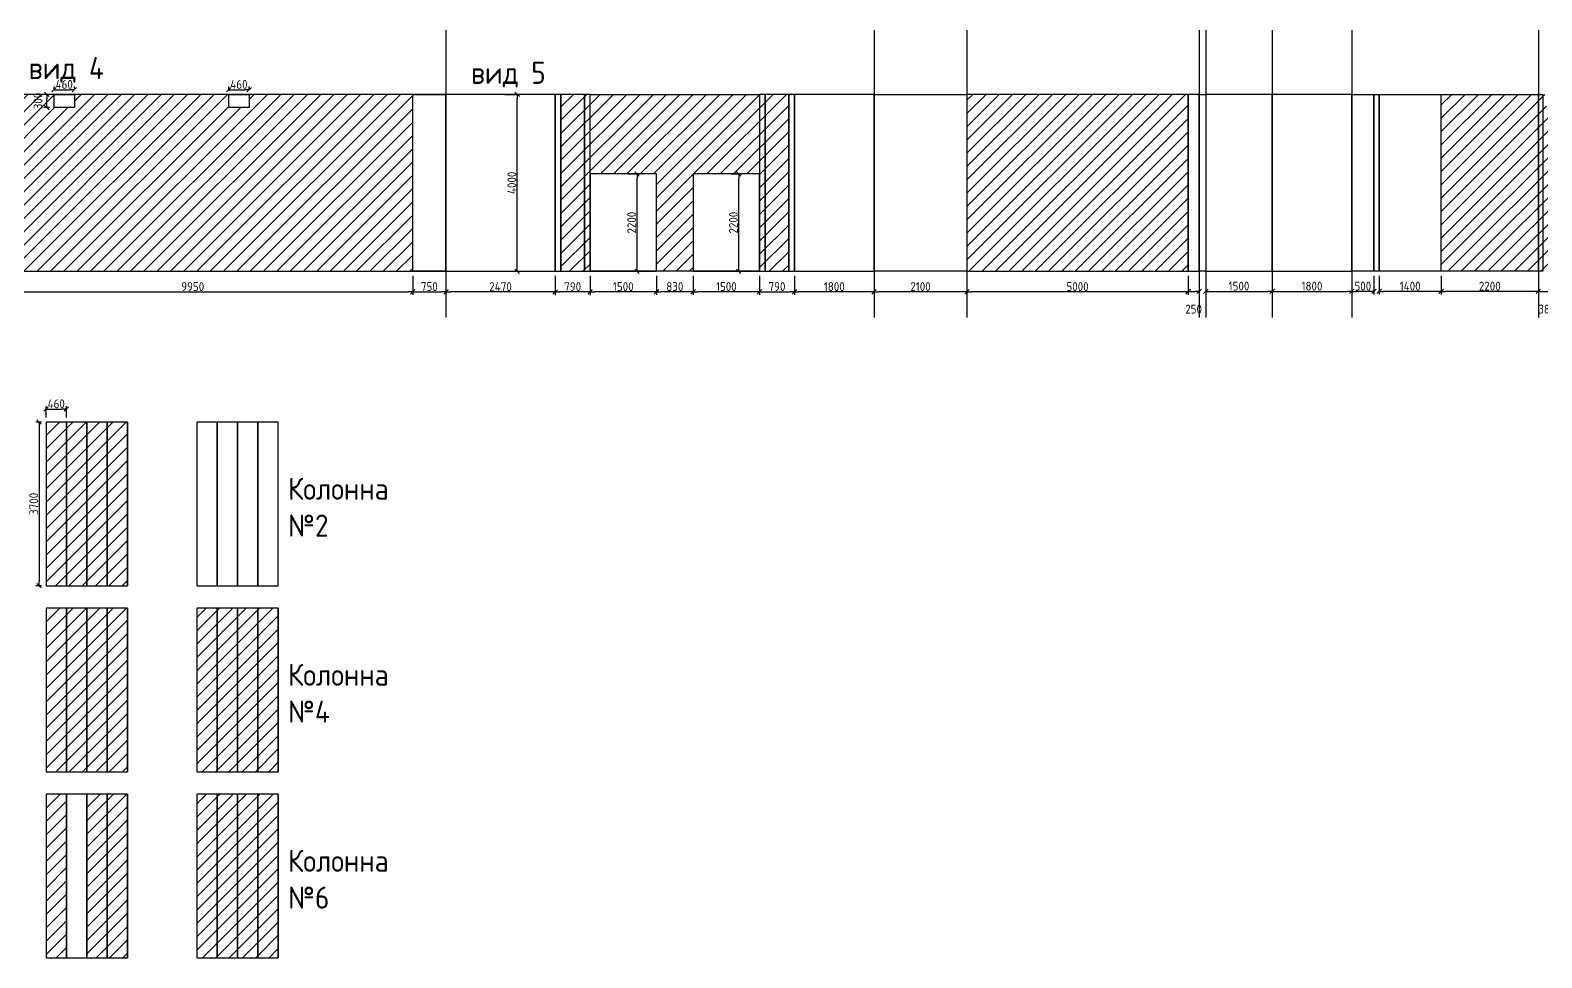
# Model space of a CAD drawing. Header units: millimetres. Extents: x -24360 to 609566, y -391049 to 148426.
# Drawn here: x 293641 to 327814, y -267373 to -246406 of the extents above; entities that cross this region are included whole.
import ezdxf

# ---------------------------------------------------------------- set-up
doc = ezdxf.new("R2010")
doc.units = ezdxf.units.MM
doc.layers.get('Defpoints').update_dxf_attribs({"color": 140})
for name, color, linetype, lineweight in [('осново', 7, 'Continuous', 30), ('Уголки', 1, 'Continuous', 30), ('Штриховка', 7, 'Continuous', 30)]:
    doc.layers.add(name, color=color, linetype=linetype, lineweight=lineweight)
doc.styles.add('СПДС', font='isocpeur.ttf', dxfattribs={"width": 0.9})
doc.dimstyles.new('Размера А3', dxfattribs={"dimtxt": 200, "dimasz": 100, "dimexe": 70, "dimexo": 100, "dimgap": 20, "dimtad": 1, "dimdec": 0, "dimrnd": 10, "dimzin": 0, "dimdsep": 46, "dimtxsty": 'СПДС', "dimblk": 'ARROWHEAD_6', "dimcen": 1, "dimclrd": 256, "dimclre": 256, "dimclrt": 256, "dimazin": 0, "dimtfac": 1, "dimtdec": 0, "dimtmove": 2, "dimatfit": 3, "dimfxl": 1, "dimtolj": 1, "dimtzin": 0, "dimarcsym": 0})

# ---------------------------------------------------------------- blocks, each defined once
blk = doc.blocks.new('ARROWHEAD_6')
at = {"color": 0, "linetype": 'Continuous'}
for p, q in [((0, 0), (-1, 0)), ((-0.5, -0.5), (0.5, 0.5))]:
    blk.add_line(p, q, dxfattribs=at)
blk = doc.blocks.new('*D614')
at = {"lineweight": -2, "transparency": 16777216}
for p, q in [((294180, -247755), (294180, -247680)), ((294280, -247750), (294540, -247750)), ((294640, -247755), (294640, -247680))]:
    blk.add_line(p, q, dxfattribs=at)
at = {"layer": 'Defpoints', "color": 0, "lineweight": 15, "transparency": 16777216}
for p in [(294640, -247750), (294180, -247855), (294640, -247855)]:
    blk.add_point(p, dxfattribs=at)
at = {"lineweight": -2, "transparency": 16777216, "xscale": 100, "yscale": 100, "zscale": 100, "rotation": 180}
blk.add_blockref('ARROWHEAD_6', (294180, -247750), dxfattribs=at)
at = {"lineweight": -2, "transparency": 16777216, "xscale": 100, "yscale": 100, "zscale": 100}
blk.add_blockref('ARROWHEAD_6', (294640, -247750), dxfattribs=at)
at = {"transparency": 16777216, "insert": (294410, -247630), "char_height": 200, "attachment_point": 5, "style": 'СПДС'}
blk.add_mtext('\\A1;460', dxfattribs=at)
blk = doc.blocks.new('*D615')
at = {"lineweight": -2, "transparency": 16777216}
for p, q in [((294080, -247855), (293946, -247855)), ((294016, -248055), (294016, -247955)), ((294080, -248155), (293946, -248155))]:
    blk.add_line(p, q, dxfattribs=at)
at = {"layer": 'Defpoints', "color": 0, "lineweight": 15, "transparency": 16777216}
for p in [(294016, -247855), (294180, -247855), (294180, -248155)]:
    blk.add_point(p, dxfattribs=at)
at = {"lineweight": -2, "transparency": 16777216, "xscale": 100, "yscale": 100, "zscale": 100}
for p, rotation in [((294016, -247855), 90), ((294016, -248155), 270)]:
    blk.add_blockref('ARROWHEAD_6', p, dxfattribs=dict(at, rotation=rotation))
at = {"transparency": 16777216, "insert": (293816, -248005), "char_height": 200, "attachment_point": 5, "rotation": 90, "style": 'СПДС'}
blk.add_mtext('\\A1;300', dxfattribs=at)
blk = doc.blocks.new('*D616')
at = {"lineweight": -2, "transparency": 16777216}
for p, q in [((298130, -247755), (298130, -247680)), ((298230, -247750), (298490, -247750)), ((298590, -247755), (298590, -247680))]:
    blk.add_line(p, q, dxfattribs=at)
at = {"layer": 'Defpoints', "color": 0, "lineweight": 15, "transparency": 16777216}
for p in [(298590, -247750), (298130, -247855), (298590, -247855)]:
    blk.add_point(p, dxfattribs=at)
at = {"lineweight": -2, "transparency": 16777216, "xscale": 100, "yscale": 100, "zscale": 100, "rotation": 180}
blk.add_blockref('ARROWHEAD_6', (298130, -247750), dxfattribs=at)
at = {"lineweight": -2, "transparency": 16777216, "xscale": 100, "yscale": 100, "zscale": 100}
blk.add_blockref('ARROWHEAD_6', (298590, -247750), dxfattribs=at)
at = {"transparency": 16777216, "insert": (298360, -247630), "char_height": 200, "attachment_point": 5, "style": 'СПДС'}
blk.add_mtext('\\A1;460', dxfattribs=at)
blk = doc.blocks.new('*D831')
at = {"lineweight": -2, "transparency": 16777216}
for p, q in [((292339, -251955), (292339, -252390)), ((302289, -251955), (302289, -252390)), ((292439, -252320), (302189, -252320))]:
    blk.add_line(p, q, dxfattribs=at)
at = {"layer": 'Defpoints', "color": 0, "lineweight": 15, "transparency": 16777216}
for p in [(292339, -251855), (302289, -251855), (302289, -252320)]:
    blk.add_point(p, dxfattribs=at)
at = {"lineweight": -2, "transparency": 16777216, "xscale": 100, "yscale": 100, "zscale": 100, "rotation": 180}
blk.add_blockref('ARROWHEAD_6', (292339, -252320), dxfattribs=at)
at = {"lineweight": -2, "transparency": 16777216, "xscale": 100, "yscale": 100, "zscale": 100}
blk.add_blockref('ARROWHEAD_6', (302289, -252320), dxfattribs=at)
at = {"transparency": 16777216, "insert": (297314, -252200), "char_height": 200, "attachment_point": 5, "style": 'СПДС'}
blk.add_mtext('\\A1;9950', dxfattribs=at)
blk = doc.blocks.new('*D832')
at = {"lineweight": -2, "transparency": 16777216}
for p, q in [((302289, -252070), (302289, -252390)), ((303039, -251955), (303039, -252390)), ((302389, -252320), (302939, -252320))]:
    blk.add_line(p, q, dxfattribs=at)
at = {"layer": 'Defpoints', "color": 0, "lineweight": 15, "transparency": 16777216}
for p in [(302289, -251970), (303039, -251855), (303039, -252320)]:
    blk.add_point(p, dxfattribs=at)
at = {"lineweight": -2, "transparency": 16777216, "xscale": 100, "yscale": 100, "zscale": 100, "rotation": 180}
blk.add_blockref('ARROWHEAD_6', (302289, -252320), dxfattribs=at)
at = {"lineweight": -2, "transparency": 16777216, "xscale": 100, "yscale": 100, "zscale": 100}
blk.add_blockref('ARROWHEAD_6', (303039, -252320), dxfattribs=at)
at = {"transparency": 16777216, "insert": (302664, -252200), "char_height": 200, "attachment_point": 5, "style": 'СПДС'}
blk.add_mtext('\\A1;750', dxfattribs=at)
blk = doc.blocks.new('*D833')
at = {"lineweight": -2, "transparency": 16777216}
for p, q in [((303039, -251955), (303039, -252391)), ((305509, -251955), (305509, -252391)), ((305409, -252321), (303139, -252321))]:
    blk.add_line(p, q, dxfattribs=at)
at = {"layer": 'Defpoints', "color": 0, "lineweight": 15, "transparency": 16777216}
for p in [(303039, -251855), (305509, -251855), (303039, -252321)]:
    blk.add_point(p, dxfattribs=at)
at = {"lineweight": -2, "transparency": 16777216, "xscale": 100, "yscale": 100, "zscale": 100, "rotation": 180}
blk.add_blockref('ARROWHEAD_6', (303039, -252321), dxfattribs=at)
at = {"lineweight": -2, "transparency": 16777216, "xscale": 100, "yscale": 100, "zscale": 100}
blk.add_blockref('ARROWHEAD_6', (305509, -252321), dxfattribs=at)
at = {"transparency": 16777216, "insert": (304274, -252201), "char_height": 200, "attachment_point": 5, "style": 'СПДС'}
blk.add_mtext('\\A1;2470', dxfattribs=at)
blk = doc.blocks.new('*D834')
at = {"lineweight": -2, "transparency": 16777216}
for p, q in [((305509, -251955), (305509, -252391)), ((306299, -251955), (306299, -252391)), ((306199, -252321), (305609, -252321))]:
    blk.add_line(p, q, dxfattribs=at)
at = {"layer": 'Defpoints', "color": 0, "lineweight": 15, "transparency": 16777216}
for p in [(305509, -251855), (306299, -251855), (305509, -252321)]:
    blk.add_point(p, dxfattribs=at)
at = {"lineweight": -2, "transparency": 16777216, "xscale": 100, "yscale": 100, "zscale": 100, "rotation": 180}
blk.add_blockref('ARROWHEAD_6', (305509, -252321), dxfattribs=at)
at = {"lineweight": -2, "transparency": 16777216, "xscale": 100, "yscale": 100, "zscale": 100}
blk.add_blockref('ARROWHEAD_6', (306299, -252321), dxfattribs=at)
at = {"transparency": 16777216, "insert": (305904, -252201), "char_height": 200, "attachment_point": 5, "style": 'СПДС'}
blk.add_mtext('\\A1;790', dxfattribs=at)
blk = doc.blocks.new('*D835')
at = {"lineweight": -2, "transparency": 16777216}
for p, q in [((306299, -251955), (306299, -252390)), ((307799, -251955), (307799, -252390)), ((307699, -252320), (306399, -252320))]:
    blk.add_line(p, q, dxfattribs=at)
at = {"layer": 'Defpoints', "color": 0, "lineweight": 15, "transparency": 16777216}
for p in [(306299, -251855), (307799, -251855), (306299, -252320)]:
    blk.add_point(p, dxfattribs=at)
at = {"lineweight": -2, "transparency": 16777216, "xscale": 100, "yscale": 100, "zscale": 100, "rotation": 180}
blk.add_blockref('ARROWHEAD_6', (306299, -252320), dxfattribs=at)
at = {"lineweight": -2, "transparency": 16777216, "xscale": 100, "yscale": 100, "zscale": 100}
blk.add_blockref('ARROWHEAD_6', (307799, -252320), dxfattribs=at)
at = {"transparency": 16777216, "insert": (307049, -252200), "char_height": 200, "attachment_point": 5, "style": 'СПДС'}
blk.add_mtext('\\A1;1500', dxfattribs=at)
blk = doc.blocks.new('*D836')
at = {"lineweight": -2, "transparency": 16777216}
for p, q in [((307799, -251955), (307799, -252390)), ((308629, -251955), (308629, -252390)), ((308529, -252320), (307899, -252320))]:
    blk.add_line(p, q, dxfattribs=at)
at = {"layer": 'Defpoints', "color": 0, "lineweight": 15, "transparency": 16777216}
for p in [(307799, -251855), (308629, -251855), (307799, -252320)]:
    blk.add_point(p, dxfattribs=at)
at = {"lineweight": -2, "transparency": 16777216, "xscale": 100, "yscale": 100, "zscale": 100, "rotation": 180}
blk.add_blockref('ARROWHEAD_6', (307799, -252320), dxfattribs=at)
at = {"lineweight": -2, "transparency": 16777216, "xscale": 100, "yscale": 100, "zscale": 100}
blk.add_blockref('ARROWHEAD_6', (308629, -252320), dxfattribs=at)
at = {"transparency": 16777216, "insert": (308214, -252200), "char_height": 200, "attachment_point": 5, "style": 'СПДС'}
blk.add_mtext('\\A1;830', dxfattribs=at)
blk = doc.blocks.new('*D837')
at = {"lineweight": -2, "transparency": 16777216}
for p, q in [((308629, -251955), (308629, -252390)), ((310129, -251955), (310129, -252390)), ((310029, -252320), (308729, -252320))]:
    blk.add_line(p, q, dxfattribs=at)
at = {"layer": 'Defpoints', "color": 0, "lineweight": 15, "transparency": 16777216}
for p in [(308629, -251855), (310129, -251855), (308629, -252320)]:
    blk.add_point(p, dxfattribs=at)
at = {"lineweight": -2, "transparency": 16777216, "xscale": 100, "yscale": 100, "zscale": 100, "rotation": 180}
blk.add_blockref('ARROWHEAD_6', (308629, -252320), dxfattribs=at)
at = {"lineweight": -2, "transparency": 16777216, "xscale": 100, "yscale": 100, "zscale": 100}
blk.add_blockref('ARROWHEAD_6', (310129, -252320), dxfattribs=at)
at = {"transparency": 16777216, "insert": (309379, -252200), "char_height": 200, "attachment_point": 5, "style": 'СПДС'}
blk.add_mtext('\\A1;1500', dxfattribs=at)
blk = doc.blocks.new('*D838')
at = {"lineweight": -2, "transparency": 16777216}
for p, q in [((307149, -249655), (307430, -249655)), ((307360, -251755), (307360, -249755)), ((307149, -251855), (307430, -251855))]:
    blk.add_line(p, q, dxfattribs=at)
at = {"layer": 'Defpoints', "color": 0, "lineweight": 15, "transparency": 16777216}
for p in [(307049, -249655), (307360, -249655), (307049, -251855)]:
    blk.add_point(p, dxfattribs=at)
at = {"lineweight": -2, "transparency": 16777216, "xscale": 100, "yscale": 100, "zscale": 100}
for p, rotation in [((307360, -249655), 90), ((307360, -251855), 270)]:
    blk.add_blockref('ARROWHEAD_6', p, dxfattribs=dict(at, rotation=rotation))
at = {"transparency": 16777216, "insert": (307240, -250755), "char_height": 200, "attachment_point": 5, "rotation": 90, "style": 'СПДС'}
blk.add_mtext('\\A1;2200', dxfattribs=at)
blk = doc.blocks.new('*D839')
at = {"lineweight": -2, "transparency": 16777216}
for p, q in [((309479, -249655), (309730, -249655)), ((309660, -251755), (309660, -249755)), ((309479, -251855), (309730, -251855))]:
    blk.add_line(p, q, dxfattribs=at)
at = {"layer": 'Defpoints', "color": 0, "lineweight": 15, "transparency": 16777216}
for p in [(309379, -249655), (309660, -249655), (309379, -251855)]:
    blk.add_point(p, dxfattribs=at)
at = {"lineweight": -2, "transparency": 16777216, "xscale": 100, "yscale": 100, "zscale": 100}
for p, rotation in [((309660, -249655), 90), ((309660, -251855), 270)]:
    blk.add_blockref('ARROWHEAD_6', p, dxfattribs=dict(at, rotation=rotation))
at = {"transparency": 16777216, "insert": (309540, -250755), "char_height": 200, "attachment_point": 5, "rotation": 90, "style": 'СПДС'}
blk.add_mtext('\\A1;2200', dxfattribs=at)
blk = doc.blocks.new('*D840')
at = {"lineweight": -2, "transparency": 16777216}
for p, q in [((304374, -247855), (304720, -247855)), ((304650, -251755), (304650, -247955)), ((304374, -251855), (304720, -251855))]:
    blk.add_line(p, q, dxfattribs=at)
at = {"layer": 'Defpoints', "color": 0, "lineweight": 15, "transparency": 16777216}
for p in [(304274, -247855), (304650, -247855), (304274, -251855)]:
    blk.add_point(p, dxfattribs=at)
at = {"lineweight": -2, "transparency": 16777216, "xscale": 100, "yscale": 100, "zscale": 100}
for p, rotation in [((304650, -247855), 90), ((304650, -251855), 270)]:
    blk.add_blockref('ARROWHEAD_6', p, dxfattribs=dict(at, rotation=rotation))
at = {"transparency": 16777216, "insert": (304530, -249855), "char_height": 200, "attachment_point": 5, "rotation": 90, "style": 'СПДС'}
blk.add_mtext('\\A1;4000', dxfattribs=at)
blk = doc.blocks.new('*D841')
at = {"lineweight": -2, "transparency": 16777216}
for p, q in [((310129, -251955), (310129, -252390)), ((310919, -251955), (310919, -252390)), ((310229, -252320), (310819, -252320))]:
    blk.add_line(p, q, dxfattribs=at)
at = {"layer": 'Defpoints', "color": 0, "lineweight": 15, "transparency": 16777216}
for p in [(310129, -251855), (310919, -251855), (310919, -252320)]:
    blk.add_point(p, dxfattribs=at)
at = {"lineweight": -2, "transparency": 16777216, "xscale": 100, "yscale": 100, "zscale": 100, "rotation": 180}
blk.add_blockref('ARROWHEAD_6', (310129, -252320), dxfattribs=at)
at = {"lineweight": -2, "transparency": 16777216, "xscale": 100, "yscale": 100, "zscale": 100}
blk.add_blockref('ARROWHEAD_6', (310919, -252320), dxfattribs=at)
at = {"transparency": 16777216, "insert": (310524, -252200), "char_height": 200, "attachment_point": 5, "style": 'СПДС'}
blk.add_mtext('\\A1;790', dxfattribs=at)
blk = doc.blocks.new('*D842')
at = {"lineweight": -2, "transparency": 16777216}
for p, q in [((310919, -251955), (310919, -252390)), ((312719, -251955), (312719, -252390)), ((312619, -252320), (311019, -252320))]:
    blk.add_line(p, q, dxfattribs=at)
at = {"layer": 'Defpoints', "color": 0, "lineweight": 15, "transparency": 16777216}
for p in [(310919, -251855), (312719, -251855), (310919, -252320)]:
    blk.add_point(p, dxfattribs=at)
at = {"lineweight": -2, "transparency": 16777216, "xscale": 100, "yscale": 100, "zscale": 100, "rotation": 180}
blk.add_blockref('ARROWHEAD_6', (310919, -252320), dxfattribs=at)
at = {"lineweight": -2, "transparency": 16777216, "xscale": 100, "yscale": 100, "zscale": 100}
blk.add_blockref('ARROWHEAD_6', (312719, -252320), dxfattribs=at)
at = {"transparency": 16777216, "insert": (311819, -252200), "char_height": 200, "attachment_point": 5, "style": 'СПДС'}
blk.add_mtext('\\A1;1800', dxfattribs=at)
blk = doc.blocks.new('*D843')
at = {"lineweight": -2, "transparency": 16777216}
for p, q in [((312719, -251955), (312719, -252390)), ((314819, -251955), (314819, -252390)), ((314719, -252320), (312819, -252320))]:
    blk.add_line(p, q, dxfattribs=at)
at = {"layer": 'Defpoints', "color": 0, "lineweight": 15, "transparency": 16777216}
for p in [(312719, -251855), (314819, -251855), (312719, -252320)]:
    blk.add_point(p, dxfattribs=at)
at = {"lineweight": -2, "transparency": 16777216, "xscale": 100, "yscale": 100, "zscale": 100, "rotation": 180}
blk.add_blockref('ARROWHEAD_6', (312719, -252320), dxfattribs=at)
at = {"lineweight": -2, "transparency": 16777216, "xscale": 100, "yscale": 100, "zscale": 100}
blk.add_blockref('ARROWHEAD_6', (314819, -252320), dxfattribs=at)
at = {"transparency": 16777216, "insert": (313769, -252200), "char_height": 200, "attachment_point": 5, "style": 'СПДС'}
blk.add_mtext('\\A1;2100', dxfattribs=at)
blk = doc.blocks.new('*D844')
at = {"lineweight": -2, "transparency": 16777216}
for p, q in [((314819, -251955), (314819, -252390)), ((319819, -251955), (319819, -252390)), ((319719, -252320), (314919, -252320))]:
    blk.add_line(p, q, dxfattribs=at)
at = {"layer": 'Defpoints', "color": 0, "lineweight": 15, "transparency": 16777216}
for p in [(314819, -251855), (319819, -251855), (314819, -252320)]:
    blk.add_point(p, dxfattribs=at)
at = {"lineweight": -2, "transparency": 16777216, "xscale": 100, "yscale": 100, "zscale": 100, "rotation": 180}
blk.add_blockref('ARROWHEAD_6', (314819, -252320), dxfattribs=at)
at = {"lineweight": -2, "transparency": 16777216, "xscale": 100, "yscale": 100, "zscale": 100}
blk.add_blockref('ARROWHEAD_6', (319819, -252320), dxfattribs=at)
at = {"transparency": 16777216, "insert": (317319, -252200), "char_height": 200, "attachment_point": 5, "style": 'СПДС'}
blk.add_mtext('\\A1;5000', dxfattribs=at)
blk = doc.blocks.new('*D845')
at = {"lineweight": -2, "transparency": 16777216}
for p, q in [((319819, -251955), (319819, -252380)), ((320069, -251955), (320069, -252380)), ((319919, -252310), (319969, -252310))]:
    blk.add_line(p, q, dxfattribs=at)
at = {"layer": 'Defpoints', "color": 0, "lineweight": 15, "transparency": 16777216}
for p in [(319819, -251855), (320069, -251855), (320069, -252310)]:
    blk.add_point(p, dxfattribs=at)
at = {"lineweight": -2, "transparency": 16777216, "xscale": 100, "yscale": 100, "zscale": 100, "rotation": 180}
blk.add_blockref('ARROWHEAD_6', (319819, -252310), dxfattribs=at)
at = {"lineweight": -2, "transparency": 16777216, "xscale": 100, "yscale": 100, "zscale": 100}
blk.add_blockref('ARROWHEAD_6', (320069, -252310), dxfattribs=at)
at = {"transparency": 16777216, "insert": (319944, -252710), "char_height": 200, "attachment_point": 5, "style": 'СПДС'}
blk.add_mtext('\\A1;250', dxfattribs=at)
blk = doc.blocks.new('*D846')
at = {"lineweight": -2, "transparency": 16777216}
for p, q in [((320219, -251955), (320219, -252380)), ((321719, -251955), (321719, -252380)), ((320319, -252310), (321619, -252310))]:
    blk.add_line(p, q, dxfattribs=at)
at = {"layer": 'Defpoints', "color": 0, "lineweight": 15, "transparency": 16777216}
for p in [(320219, -251855), (321719, -251855), (321719, -252310)]:
    blk.add_point(p, dxfattribs=at)
at = {"lineweight": -2, "transparency": 16777216, "xscale": 100, "yscale": 100, "zscale": 100, "rotation": 180}
blk.add_blockref('ARROWHEAD_6', (320219, -252310), dxfattribs=at)
at = {"lineweight": -2, "transparency": 16777216, "xscale": 100, "yscale": 100, "zscale": 100}
blk.add_blockref('ARROWHEAD_6', (321719, -252310), dxfattribs=at)
at = {"transparency": 16777216, "insert": (320969, -252190), "char_height": 200, "attachment_point": 5, "style": 'СПДС'}
blk.add_mtext('\\A1;1500', dxfattribs=at)
blk = doc.blocks.new('*D847')
at = {"lineweight": -2, "transparency": 16777216}
for p, q in [((321719, -251955), (321719, -252380)), ((323519, -251955), (323519, -252380)), ((321819, -252310), (323419, -252310))]:
    blk.add_line(p, q, dxfattribs=at)
at = {"layer": 'Defpoints', "color": 0, "lineweight": 15, "transparency": 16777216}
for p in [(321719, -251855), (323519, -251855), (323519, -252310)]:
    blk.add_point(p, dxfattribs=at)
at = {"lineweight": -2, "transparency": 16777216, "xscale": 100, "yscale": 100, "zscale": 100, "rotation": 180}
blk.add_blockref('ARROWHEAD_6', (321719, -252310), dxfattribs=at)
at = {"lineweight": -2, "transparency": 16777216, "xscale": 100, "yscale": 100, "zscale": 100}
blk.add_blockref('ARROWHEAD_6', (323519, -252310), dxfattribs=at)
at = {"transparency": 16777216, "insert": (322619, -252190), "char_height": 200, "attachment_point": 5, "style": 'СПДС'}
blk.add_mtext('\\A1;1800', dxfattribs=at)
blk = doc.blocks.new('*D848')
at = {"lineweight": -2, "transparency": 16777216}
for p, q in [((323519, -251955), (323519, -252380)), ((324019, -251955), (324019, -252380)), ((323919, -252310), (323619, -252310))]:
    blk.add_line(p, q, dxfattribs=at)
at = {"layer": 'Defpoints', "color": 0, "lineweight": 15, "transparency": 16777216}
for p in [(323519, -251855), (324019, -251855), (323519, -252310)]:
    blk.add_point(p, dxfattribs=at)
at = {"lineweight": -2, "transparency": 16777216, "xscale": 100, "yscale": 100, "zscale": 100, "rotation": 180}
blk.add_blockref('ARROWHEAD_6', (323519, -252310), dxfattribs=at)
at = {"lineweight": -2, "transparency": 16777216, "xscale": 100, "yscale": 100, "zscale": 100}
blk.add_blockref('ARROWHEAD_6', (324019, -252310), dxfattribs=at)
at = {"transparency": 16777216, "insert": (323769, -252190), "char_height": 200, "attachment_point": 5, "style": 'СПДС'}
blk.add_mtext('\\A1;500', dxfattribs=at)
blk = doc.blocks.new('*D849')
at = {"lineweight": -2, "transparency": 16777216}
for p, q in [((324139, -251955), (324139, -252380)), ((325539, -251955), (325539, -252380)), ((325439, -252310), (324239, -252310))]:
    blk.add_line(p, q, dxfattribs=at)
at = {"layer": 'Defpoints', "color": 0, "lineweight": 15, "transparency": 16777216}
for p in [(324139, -251855), (325539, -251855), (324139, -252310)]:
    blk.add_point(p, dxfattribs=at)
at = {"lineweight": -2, "transparency": 16777216, "xscale": 100, "yscale": 100, "zscale": 100, "rotation": 180}
blk.add_blockref('ARROWHEAD_6', (324139, -252310), dxfattribs=at)
at = {"lineweight": -2, "transparency": 16777216, "xscale": 100, "yscale": 100, "zscale": 100}
blk.add_blockref('ARROWHEAD_6', (325539, -252310), dxfattribs=at)
at = {"transparency": 16777216, "insert": (324839, -252190), "char_height": 200, "attachment_point": 5, "style": 'СПДС'}
blk.add_mtext('\\A1;1400', dxfattribs=at)
blk = doc.blocks.new('*D850')
at = {"lineweight": -2, "transparency": 16777216}
for p, q in [((325539, -251955), (325539, -252380)), ((327739, -251955), (327739, -252380)), ((327639, -252310), (325639, -252310))]:
    blk.add_line(p, q, dxfattribs=at)
at = {"layer": 'Defpoints', "color": 0, "lineweight": 15, "transparency": 16777216}
for p in [(325539, -251855), (327739, -251855), (325539, -252310)]:
    blk.add_point(p, dxfattribs=at)
at = {"lineweight": -2, "transparency": 16777216, "xscale": 100, "yscale": 100, "zscale": 100, "rotation": 180}
blk.add_blockref('ARROWHEAD_6', (325539, -252310), dxfattribs=at)
at = {"lineweight": -2, "transparency": 16777216, "xscale": 100, "yscale": 100, "zscale": 100}
blk.add_blockref('ARROWHEAD_6', (327739, -252310), dxfattribs=at)
at = {"transparency": 16777216, "insert": (326639, -252190), "char_height": 200, "attachment_point": 5, "style": 'СПДС'}
blk.add_mtext('\\A1;2200', dxfattribs=at)
blk = doc.blocks.new('*D851')
at = {"lineweight": -2, "transparency": 16777216}
for p, q in [((327739, -251955), (327739, -252380)), ((328119, -251955), (328119, -252380)), ((327839, -252310), (328019, -252310))]:
    blk.add_line(p, q, dxfattribs=at)
at = {"layer": 'Defpoints', "color": 0, "lineweight": 15, "transparency": 16777216}
for p in [(327739, -251855), (328119, -251855), (328119, -252310)]:
    blk.add_point(p, dxfattribs=at)
at = {"lineweight": -2, "transparency": 16777216, "xscale": 100, "yscale": 100, "zscale": 100, "rotation": 180}
blk.add_blockref('ARROWHEAD_6', (327739, -252310), dxfattribs=at)
at = {"lineweight": -2, "transparency": 16777216, "xscale": 100, "yscale": 100, "zscale": 100}
blk.add_blockref('ARROWHEAD_6', (328119, -252310), dxfattribs=at)
at = {"transparency": 16777216, "insert": (327929, -252710), "char_height": 200, "attachment_point": 5, "style": 'СПДС'}
blk.add_mtext('\\A1;380', dxfattribs=at)
blk = doc.blocks.new('*D889')
at = {"lineweight": -2, "transparency": 16777216}
for p, q in [((293999, -255163), (293999, -254900)), ((294459, -255163), (294459, -254900)), ((294099, -254970), (294359, -254970))]:
    blk.add_line(p, q, dxfattribs=at)
at = {"layer": 'Defpoints', "color": 0, "lineweight": 15, "transparency": 16777216}
for p in [(293999, -255263), (294459, -254970), (294459, -255263)]:
    blk.add_point(p, dxfattribs=at)
at = {"lineweight": -2, "transparency": 16777216, "xscale": 100, "yscale": 100, "zscale": 100, "rotation": 180}
blk.add_blockref('ARROWHEAD_6', (293999, -254970), dxfattribs=at)
at = {"lineweight": -2, "transparency": 16777216, "xscale": 100, "yscale": 100, "zscale": 100}
blk.add_blockref('ARROWHEAD_6', (294459, -254970), dxfattribs=at)
at = {"transparency": 16777216, "insert": (294229, -254850), "char_height": 200, "attachment_point": 5, "style": 'СПДС'}
blk.add_mtext('\\A1;460', dxfattribs=at)
blk = doc.blocks.new('*D890')
at = {"lineweight": -2, "transparency": 16777216}
for p, q in [((293899, -255263), (293770, -255263)), ((293840, -255363), (293840, -258863)), ((293899, -258963), (293770, -258963))]:
    blk.add_line(p, q, dxfattribs=at)
at = {"layer": 'Defpoints', "color": 0, "lineweight": 15, "transparency": 16777216}
for p in [(293999, -255263), (293840, -258963), (293999, -258963)]:
    blk.add_point(p, dxfattribs=at)
at = {"lineweight": -2, "transparency": 16777216, "xscale": 100, "yscale": 100, "zscale": 100}
for p, rotation in [((293840, -255263), 90), ((293840, -258963), 270)]:
    blk.add_blockref('ARROWHEAD_6', p, dxfattribs=dict(at, rotation=rotation))
at = {"transparency": 16777216, "insert": (293720, -257113), "char_height": 200, "attachment_point": 5, "rotation": 90, "style": 'СПДС'}
blk.add_mtext('\\A1;3700', dxfattribs=at)

msp = doc.modelspace()

# ---------------------------------------------------------------- hatches: boundary and pattern name
at = {"layer": 'Штриховка'}
h = msp.add_hatch(dxfattribs=at)
h.set_pattern_fill('ANSI31', color=3, scale=67)
h.set_pattern_definition([(45, (-3e-11, 118595.47), (-150.41929, 150.41929), [])])
h.paths.add_polyline_path([(378592.071, -248155.017), (378259.109, -248155.017), (378259.109, -251855.017), (379960.669, -251855.017), (379960.669, -248155.017), (379792.071, -248155.017), (379792.071, -250855.017), (378592.071, -250855.017)])
h.paths.add_polyline_path([(379960.669, -247855.017), (378259.109, -247855.017), (378259.109, -248155.017), (379960.669, -248155.017)])
h.paths.add_polyline_path([(379960.669, -247555.017), (378259.109, -247555.017), (378259.109, -247855.017), (379960.669, -247855.017)])
h.paths.add_polyline_path([(378259.109, -248155.017), (377959.109, -248155.017), (377959.109, -251855.017), (378259.109, -251855.017)])
h.paths.add_polyline_path([(377959.109, -248155.017), (377859.109, -248155.017), (377859.109, -251855.017), (377959.109, -251855.017)])
h.paths.add_polyline_path([(377859.109, -248155.017), (377559.109, -248155.017), (377559.109, -251855.017), (377859.109, -251855.017)])
h.paths.add_polyline_path([(376459.109, -248155.017), (372159.109, -248155.017), (372159.109, -251855.017), (376459.109, -251855.017)])
h.paths.add_polyline_path([(377859.109, -248055.017), (372159.109, -248055.017), (372159.109, -248155.017), (377859.109, -248155.017)])
h.paths.add_polyline_path([(377859.109, -247755.017), (372159.109, -247755.017), (372159.109, -248055.017), (377859.109, -248055.017)])
h.paths.add_polyline_path([(371519.109, -248155.017), (371399.109, -248155.017), (371399.109, -251855.017), (371519.109, -251855.017)])
h.paths.add_polyline_path([(372059.109, -248155.017), (372059.109, -247855.017), (371519.109, -247855.017), (371519.109, -251855.017), (372059.109, -251855.017)])
h.paths.add_polyline_path([(372159.109, -248155.017), (372059.109, -248155.017), (372059.109, -251855.017), (372159.109, -251855.017)])
h.paths.add_polyline_path([(371399.109, -248155.017), (365499.109, -248155.017), (365499.109, -251855.017), (371399.109, -251855.017)])
h.paths.add_polyline_path([(371399.109, -248055.017), (365499.109, -248055.017), (365499.109, -248155.017), (371399.109, -248155.017)])
h.paths.add_polyline_path([(371399.109, -247755.017), (365499.109, -247755.017), (365499.109, -248055.017), (371399.109, -248055.017)])
h.paths.add_polyline_path([(365499.109, -248155.017), (365379.109, -248155.017), (365379.109, -251855.017), (365499.109, -251855.017)])
h.paths.add_polyline_path([(365379.109, -248155.017), (365379.109, -247855.017), (364839.109, -247855.017), (364839.109, -251855.017), (365379.109, -251855.017)])
h.paths.add_polyline_path([(361679.109, -248155.017), (358279.109, -248155.017), (358279.109, -251855.017), (361679.109, -251855.017)])
h.paths.add_polyline_path([(361679.109, -248055.017), (358279.109, -248055.017), (358279.109, -248155.017), (361679.109, -248155.017)])
h.paths.add_polyline_path([(361679.109, -247755.017), (358279.109, -247755.017), (358279.109, -248055.017), (361679.109, -248055.017)])
h.paths.add_polyline_path([(357639.109, -248155.017), (357519.109, -248155.017), (357519.109, -251855.017), (357639.109, -251855.017)])
h.paths.add_polyline_path([(358179.109, -248155.017), (358179.109, -247855.017), (357639.109, -247855.017), (357639.109, -251855.017), (358179.109, -251855.017)])
h.paths.add_polyline_path([(358279.109, -248155.017), (358179.109, -248155.017), (358179.109, -251855.017), (358279.109, -251855.017)])
h.paths.add_polyline_path([(357519.109, -248155.017), (356719.109, -248155.017), (356719.109, -251855.017), (357519.109, -251855.017)])
h.paths.add_polyline_path([(353819.109, -248155.017), (351919.109, -248155.017), (351919.109, -251855.017), (353819.109, -251855.017)])
h.paths.add_polyline_path([(357519.109, -248055.017), (351919.109, -248055.017), (351919.109, -248155.017), (357519.109, -248155.017)])
h.paths.add_polyline_path([(357519.109, -247755.017), (351919.109, -247755.017), (351919.109, -248055.017), (357519.109, -248055.017)])
h.paths.add_polyline_path([(347459.105, -248155.017), (345854.715, -248155.017), (345854.715, -251855.017), (347459.105, -251855.017)])
h.paths.add_polyline_path([(351159.105, -247755.017), (345854.715, -247755.017), (345854.715, -248055.017), (351159.105, -248055.017)])
h.paths.add_polyline_path([(351159.105, -248055.017), (345854.715, -248055.017), (345854.715, -248155.017), (347459.105, -248155.017), (350359.105, -248155.017), (351159.105, -248155.017)])
h.paths.add_polyline_path([(351159.105, -248155.017), (350359.105, -248155.017), (350359.105, -251855.017), (351159.105, -251855.017)])
h.paths.add_polyline_path([(351279.109, -248155.017), (351159.109, -248155.017), (351159.109, -251855.017), (351279.109, -251855.017)])
h.paths.add_polyline_path([(351819.109, -248155.017), (351819.109, -247855.017), (351279.109, -247855.017), (351279.109, -251855.017), (351819.109, -251855.017)])
h.paths.add_polyline_path([(351919.109, -248155.017), (351819.109, -248155.017), (351819.109, -251855.017), (351919.109, -251855.017)])
h.paths.add_polyline_path([(337579.105, -248155.017), (337379.105, -248155.017), (337379.105, -251855.017), (337579.105, -251855.017)])
h.paths.add_polyline_path([(338029.105, -248155.017), (337579.105, -248155.017), (337579.105, -251855.017), (338029.105, -251855.017)])
h.paths.add_polyline_path([(338229.105, -248155.017), (338029.105, -248155.017), (338029.105, -251855.017), (338229.105, -251855.017)])
h.paths.add_polyline_path([(342729.105, -248155.017), (338229.105, -248155.017), (338229.105, -251855.017), (339999.105, -251855.017), (339999.105, -249655.017), (341989.105, -249655.017), (341989.105, -251855.017), (342729.105, -251855.017)])
h.paths.add_polyline_path([(342729.105, -247955.017), (338229.105, -247955.017), (338229.105, -248155.017), (342729.105, -248155.017)])
h.paths.add_polyline_path([(342729.105, -247655.017), (338229.105, -247655.017), (338229.105, -247955.017), (342729.105, -247955.017)])
h.paths.add_polyline_path([(337379.105, -248155.017), (334719.105, -248155.017), (334719.105, -250855.017), (332408.901, -250869.175), (332408.901, -248155.017), (331919.105, -248155.017), (331919.105, -251855.017), (337379.105, -251855.017)])
h.paths.add_polyline_path([(337379.105, -247955.017), (331919.105, -247955.017), (331919.105, -248155.017), (337379.105, -248155.017)])
h.paths.add_polyline_path([(337379.105, -247655.017), (331919.105, -247655.017), (331919.105, -247955.017), (337379.105, -247955.017)])
h.paths.add_polyline_path([(331919.105, -248155.017), (331719.105, -248155.017), (331719.105, -251855.017), (331919.105, -251855.017)])
h.paths.add_polyline_path([(331719.105, -248155.017), (331269.105, -248155.017), (331269.105, -251855.017), (331719.105, -251855.017)])
h.paths.add_polyline_path([(331269.105, -248155.017), (331069.105, -248155.017), (331069.105, -251855.017), (331269.105, -251855.017)])
h.paths.add_polyline_path([(331069.105, -250855.017), (328769.105, -250855.017), (328769.105, -248155.017), (328119.105, -248155.017), (328119.105, -251855.017), (331069.105, -251855.017)])
h.paths.add_polyline_path([(331069.105, -247955.017), (328119.105, -247955.017), (328119.105, -248155.017), (331069.105, -248155.017)])
h.paths.add_polyline_path([(331069.105, -247655.017), (328119.105, -247655.017), (328119.105, -247955.017), (331069.105, -247955.017)])
h.paths.add_polyline_path([(328119.105, -248155.017), (327919.105, -248155.017), (327919.105, -247855.017), (327839.105, -247855.017), (327839.105, -251855.017), (328119.105, -251855.017)])
h.paths.add_polyline_path([(327839.105, -247855.017), (327739.105, -247855.017), (327739.105, -251855.017), (327839.105, -251855.017)])
h.paths.add_polyline_path([(327739.105, -247855.017), (325539.105, -247855.017), (325539.105, -251855.017), (327739.105, -251855.017)])
h.paths.add_polyline_path([(319819.105, -247855.017), (314819.105, -247855.017), (314819.105, -251855.017), (319819.105, -251855.017)])
h.paths.add_polyline_path([(310129.105, -247855.017), (306299.105, -247855.017), (306299.105, -249655.017), (307799.105, -249655.017), (307799.105, -251855.017), (308629.105, -251855.017), (308629.105, -249655.017), (310129.105, -249655.017)])
h.paths.add_polyline_path([(306169.105, -247855.017), (305639.105, -247855.017), (305639.105, -251855.017), (306169.105, -251855.017)])
h.paths.add_polyline_path([(306299.105, -247855.017), (306169.105, -247855.017), (306169.105, -251855.017), (306299.105, -251855.017), (306299.105, -249655.017)])
h.paths.add_polyline_path([(310259.105, -247855.017), (310129.105, -247855.017), (310129.105, -251855.017), (310259.105, -251855.017)])
h.paths.add_polyline_path([(310789.105, -247855.017), (310259.105, -247855.017), (310259.105, -251855.017), (310789.105, -251855.017)])
h.paths.add_polyline_path([(302289.105, -247855.017), (298590.255, -247855.017), (298590.255, -248155.017), (298130.255, -248155.017), (298130.255, -247855.017), (294640.47, -247855.017), (294640.47, -248155.017), (294180.47, -248155.017), (294180.47, -247855.017), (292339.105, -247855.017), (292339.105, -251855.017), (302289.105, -251855.017)])
h.paths.add_polyline_path([(292089.105, -247855.017), (290839.105, -247855.017), (290839.105, -251855.017), (292089.105, -251855.017)])
h.paths.add_polyline_path([(290839.105, -247855.017), (289589.105, -247855.017), (289589.105, -251855.017), (290839.105, -251855.017)])
h.paths.add_polyline_path([(289589.105, -247855.017), (283229.105, -247855.017), (283229.105, -251855.017), (283679.105, -251855.017), (283679.105, -248155.017), (289149.105, -248155.017), (289149.105, -251855.017), (289589.105, -251855.017)])
h.paths.add_polyline_path([(283229.105, -247855.017), (281969.105, -247855.017), (281969.105, -251855.017), (283229.105, -251855.017)])
h.paths.add_polyline_path([(281969.105, -247855.017), (278969.105, -247855.017), (278969.105, -251855.017), (281969.105, -251855.017)])
h.paths.add_polyline_path([(277139.105, -247855.017), (276839.105, -247855.017), (276839.105, -251855.017), (277139.105, -251855.017)])
h.paths.add_polyline_path([(277559.105, -247855.017), (277139.105, -247855.017), (277139.105, -251855.017), (277559.105, -251855.017)])
h.paths.add_polyline_path([(277999.105, -247855.017), (277559.105, -247855.017), (277559.105, -251855.017), (277999.105, -251855.017)])
h.paths.add_polyline_path([(278129.105, -247855.017), (277999.105, -247855.017), (277999.105, -251855.017), (278129.105, -251855.017)])
h.paths.add_polyline_path([(278969.105, -247855.017), (278129.105, -247855.017), (278129.105, -251855.017), (278969.105, -251855.017)])
h.paths.add_polyline_path([(274799.105, -247855.017), (273839.105, -247855.017), (273839.105, -251855.017), (274799.105, -251855.017)])
h.paths.add_polyline_path([(273839.105, -247855.017), (270609.105, -247855.017), (270609.105, -251855.017), (270864.105, -251855.017), (270864.105, -249655.017), (272659.105, -249655.017), (272659.105, -251855.017), (273839.105, -251855.017)])
h.paths.add_polyline_path([(270609.105, -247855.017), (270079.105, -247855.017), (270079.105, -251855.017), (270609.105, -251855.017)])
h.paths.add_polyline_path([(269849.105, -247625.017), (264769.105, -247625.017), (264769.105, -247855.017), (269849.105, -247855.017)])
h.paths.add_polyline_path([(264539.105, -248155.017), (264539.105, -247855.017), (264009.105, -247855.017), (264009.105, -251855.017), (264539.105, -251855.017)])
h.paths.add_polyline_path([(264009.105, -248155.017), (263779.105, -248155.017), (263779.105, -251855.017), (264009.105, -251855.017)])
h.paths.add_polyline_path([(263779.105, -248155.017), (262979.105, -248155.017), (262979.105, -251855.017), (263779.105, -251855.017)])
h.paths.add_polyline_path([(263779.105, -247855.017), (262979.105, -247855.017), (262979.105, -248155.017), (263779.105, -248155.017)])
h.paths.add_polyline_path([(263779.105, -247625.017), (258619.105, -247625.017), (258619.105, -247855.017), (263779.105, -247855.017)])
h.paths.add_polyline_path([(260079.105, -247855.017), (258619.105, -247855.017), (258619.105, -248155.017), (260079.105, -248155.017)])
h.paths.add_polyline_path([(260079.105, -248155.017), (258619.105, -248155.017), (258619.105, -251855.017), (260079.105, -251855.017)])
h.paths.add_polyline_path([(258619.105, -248155.017), (258389.105, -248155.017), (258389.105, -251855.017), (258619.105, -251855.017)])
h.paths.add_polyline_path([(258389.105, -248155.017), (258389.105, -247855.017), (257859.105, -247855.017), (257859.105, -251855.017), (258389.105, -251855.017)])
h.paths.add_polyline_path([(257859.105, -248155.017), (257629.105, -248155.017), (257629.105, -251855.017), (257859.105, -251855.017)])
h.paths.add_polyline_path([(257629.105, -247855.017), (251869.105, -247855.017), (251869.105, -248155.017), (257629.105, -248155.017)])
h.paths.add_polyline_path([(257629.105, -247625.017), (251869.105, -247625.017), (251869.105, -247855.017), (257629.105, -247855.017)])
h.paths.add_polyline_path([(250879.105, -247855.017), (246779.105, -247855.017), (246779.105, -249655.017), (248579.105, -249655.017), (248579.105, -251855.017), (250879.105, -251855.017)])
h.paths.add_polyline_path([(251109.105, -247855.017), (250879.105, -247855.017), (250879.105, -251855.017), (251109.105, -251855.017)])
h.paths.add_polyline_path([(251639.105, -248155.017), (251639.105, -247855.017), (251109.105, -247855.017), (251109.105, -251855.017), (251639.105, -251855.017)])
h.paths.add_polyline_path([(251869.105, -248155.017), (251639.105, -248155.017), (251639.105, -251855.017), (251869.105, -251855.017)])
h.paths.add_polyline_path([(257629.105, -248155.017), (251869.105, -248155.017), (251869.105, -251855.017), (257629.105, -251855.017)])
h.paths.add_polyline_path([(294459.489, -255263.11), (293999.489, -255263.11), (293999.489, -258963.11), (294459.489, -258963.11)])
h.paths.add_polyline_path([(294919.489, -255263.11), (294459.489, -255263.11), (294459.489, -258963.11), (294919.489, -258963.11)])
h.paths.add_polyline_path([(295379.489, -255263.11), (294919.489, -255263.11), (294919.489, -258963.11), (295379.489, -258963.11)])
h.paths.add_polyline_path([(295839.489, -255263.11), (295379.489, -255263.11), (295379.489, -258963.11), (295839.489, -258963.11)])
h.paths.add_polyline_path([(294459.489, -259468.013), (293999.489, -259468.013), (293999.489, -263168.013), (294459.489, -263168.013)])
h.paths.add_polyline_path([(294919.489, -259468.013), (294459.489, -259468.013), (294459.489, -263168.013), (294919.489, -263168.013)])
h.paths.add_polyline_path([(295379.489, -259468.013), (294919.489, -259468.013), (294919.489, -263168.013), (295379.489, -263168.013)])
h.paths.add_polyline_path([(295839.489, -259468.013), (295379.489, -259468.013), (295379.489, -263168.013), (295839.489, -263168.013)])
h.paths.add_polyline_path([(294459.489, -263672.916), (293999.489, -263672.916), (293999.489, -267372.916), (294459.489, -267372.916)])
h.paths.add_polyline_path([(295379.489, -263672.916), (294919.489, -263672.916), (294919.489, -267372.916), (295379.489, -267372.916)])
h.paths.add_polyline_path([(295839.489, -263672.916), (295379.489, -263672.916), (295379.489, -267372.916), (295839.489, -267372.916)])
h.paths.add_polyline_path([(297867.798, -263672.916), (297407.798, -263672.916), (297407.798, -267372.916), (297867.798, -267372.916)])
h.paths.add_polyline_path([(298327.798, -263672.916), (297867.798, -263672.916), (297867.798, -267372.916), (298327.798, -267372.916)])
h.paths.add_polyline_path([(298787.798, -263672.916), (298327.798, -263672.916), (298327.798, -267372.916), (298787.798, -267372.916)])
h.paths.add_polyline_path([(299247.798, -263672.916), (298787.798, -263672.916), (298787.798, -267372.916), (299247.798, -267372.916)])
h.paths.add_polyline_path([(297867.798, -259468.013), (297407.798, -259468.013), (297407.798, -263168.013), (297867.798, -263168.013)])
h.paths.add_polyline_path([(298327.798, -259468.013), (297867.798, -259468.013), (297867.798, -263168.013), (298327.798, -263168.013)])
h.paths.add_polyline_path([(298787.798, -259468.013), (298327.798, -259468.013), (298327.798, -263168.013), (298787.798, -263168.013)])
h.paths.add_polyline_path([(299247.798, -259468.013), (298787.798, -259468.013), (298787.798, -263168.013), (299247.798, -263168.013)])

# ---------------------------------------------------------------- linework, layer by layer
at = {"layer": 'осново'}
for points in [[(303039.105, -246405.6), (303039.105, -252898.786)], [(312719.105, -246405.6), (312719.105, -252898.786)], [(314819.105, -246405.6), (314819.105, -252898.786)], [(320069.105, -246405.6), (320069.105, -252898.786)], [(320219.105, -246405.6), (320219.105, -252898.786)], [(321719.105, -246405.6), (321719.105, -252898.786)], [(323519.105, -246405.6), (323519.105, -252898.786)], [(327739.105, -246405.6), (327739.105, -252898.786)]]:
    msp.add_lwpolyline(points, dxfattribs=at)
for points in [[(292339.105, -251855.017), (303039.105, -251855.017), (303039.105, -247855.017), (292339.105, -247855.017)], [(294180.47, -247855.017), (294640.47, -247855.017), (294640.47, -248155.017), (294180.47, -248155.017)], [(298130.255, -247855.017), (298590.255, -247855.017), (298590.255, -248155.017), (298130.255, -248155.017)], [(303039.105, -251855.017), (302289.105, -251855.017), (302289.105, -247855.017), (303039.105, -247855.017)], [(303039.105, -251855.017), (305509.105, -251855.017), (305509.105, -247855.017), (303039.105, -247855.017)], [(305509.105, -251855.017), (305639.105, -251855.017), (305639.105, -247855.017), (305509.105, -247855.017)], [(305639.105, -251855.017), (306169.105, -251855.017), (306169.105, -247855.017), (305639.105, -247855.017)], [(306169.105, -251855.017), (306299.105, -251855.017), (306299.105, -247855.017), (306169.105, -247855.017)], [(306299.105, -247855.017), (310129.105, -247855.017), (310129.105, -251855.017), (306299.105, -251855.017)], [(310129.105, -251855.017), (310259.105, -251855.017), (310259.105, -247855.017), (310129.105, -247855.017)], [(310259.105, -251855.017), (310789.105, -251855.017), (310789.105, -247855.017), (310259.105, -247855.017)], [(310789.105, -251855.017), (310919.105, -251855.017), (310919.105, -247855.017), (310789.105, -247855.017)], [(310919.105, -251855.017), (312719.105, -251855.017), (312719.105, -247855.017), (310919.105, -247855.017)], [(312719.105, -247855.017), (314819.105, -247855.017), (314819.105, -251855.017), (312719.105, -251855.017)], [(314819.105, -251855.017), (319819.105, -251855.017), (319819.105, -247855.017), (314819.105, -247855.017)], [(319819.105, -251855.017), (320069.105, -251855.017), (320069.105, -247855.017), (319819.105, -247855.017)], [(320069.105, -247855.017), (320219.105, -247855.017), (320219.105, -251855.017), (320069.105, -251855.017)], [(320219.105, -251855.017), (321719.105, -251855.017), (321719.105, -247855.017), (320219.105, -247855.017)], [(321719.105, -251855.017), (323519.105, -251855.017), (323519.105, -247855.017), (321719.105, -247855.017)], [(323519.105, -247855.017), (324019.105, -247855.017), (324019.105, -251855.017), (323519.105, -251855.017)], [(324019.105, -247855.017), (324139.105, -247855.017), (324139.105, -251855.017), (324019.105, -251855.017)], [(324139.105, -247855.017), (327739.105, -247855.017), (327739.105, -251855.017), (324139.105, -251855.017)], [(325539.105, -247855.017), (327739.105, -247855.017), (327739.105, -251855.017), (325539.105, -251855.017)], [(327739.105, -247855.017), (327839.105, -247855.017), (327839.105, -251855.017), (327739.105, -251855.017)], [(306299.105, -251855.017), (307799.105, -251855.017), (307799.105, -249655.017), (306299.105, -249655.017)], [(308629.105, -251855.017), (310129.105, -251855.017), (310129.105, -249655.017), (308629.105, -249655.017)], [(293999.489, -258963.11), (294459.489, -258963.11), (294459.489, -255263.11), (293999.489, -255263.11)], [(294459.489, -258963.11), (294919.489, -258963.11), (294919.489, -255263.11), (294459.489, -255263.11)], [(294919.489, -258963.11), (295379.489, -258963.11), (295379.489, -255263.11), (294919.489, -255263.11)], [(295379.489, -258963.11), (295839.489, -258963.11), (295839.489, -255263.11), (295379.489, -255263.11)], [(297407.798, -258963.11), (297867.798, -258963.11), (297867.798, -255263.11), (297407.798, -255263.11)], [(297867.798, -258963.11), (298327.798, -258963.11), (298327.798, -255263.11), (297867.798, -255263.11)], [(298327.798, -258963.11), (298787.798, -258963.11), (298787.798, -255263.11), (298327.798, -255263.11)], [(298787.798, -258963.11), (299247.798, -258963.11), (299247.798, -255263.11), (298787.798, -255263.11)], [(293999.489, -263168.013), (294459.489, -263168.013), (294459.489, -259468.013), (293999.489, -259468.013)], [(294459.489, -263168.013), (294919.489, -263168.013), (294919.489, -259468.013), (294459.489, -259468.013)], [(294919.489, -263168.013), (295379.489, -263168.013), (295379.489, -259468.013), (294919.489, -259468.013)], [(295379.489, -263168.013), (295839.489, -263168.013), (295839.489, -259468.013), (295379.489, -259468.013)], [(297407.798, -263168.013), (297867.798, -263168.013), (297867.798, -259468.013), (297407.798, -259468.013)], [(297867.798, -263168.013), (298327.798, -263168.013), (298327.798, -259468.013), (297867.798, -259468.013)], [(298327.798, -263168.013), (298787.798, -263168.013), (298787.798, -259468.013), (298327.798, -259468.013)], [(298787.798, -263168.013), (299247.798, -263168.013), (299247.798, -259468.013), (298787.798, -259468.013)], [(293999.489, -267372.916), (294459.489, -267372.916), (294459.489, -263672.916), (293999.489, -263672.916)], [(294459.489, -267372.916), (294919.489, -267372.916), (294919.489, -263672.916), (294459.489, -263672.916)], [(294919.489, -267372.916), (295379.489, -267372.916), (295379.489, -263672.916), (294919.489, -263672.916)], [(295379.489, -267372.916), (295839.489, -267372.916), (295839.489, -263672.916), (295379.489, -263672.916)], [(297407.798, -267372.916), (297867.798, -267372.916), (297867.798, -263672.916), (297407.798, -263672.916)], [(297867.798, -267372.916), (298327.798, -267372.916), (298327.798, -263672.916), (297867.798, -263672.916)], [(298327.798, -267372.916), (298787.798, -267372.916), (298787.798, -263672.916), (298327.798, -263672.916)], [(298787.798, -267372.916), (299247.798, -267372.916), (299247.798, -263672.916), (298787.798, -263672.916)]]:
    msp.add_lwpolyline(points, close=True, dxfattribs=at)
at = {"layer": 'Уголки'}
for points in [[(305639.105, -251855.017), (305639.105, -247855.017)], [(306169.105, -251855.017), (306169.105, -247855.017)], [(310259.105, -251855.017), (310259.105, -247855.017)], [(310789.105, -251855.017), (310789.105, -247855.017)], [(294459.489, -255263.11), (294459.489, -258963.11)], [(294919.489, -255263.11), (294919.489, -258963.11)], [(295379.489, -255263.11), (295379.489, -258963.11)], [(295839.489, -255263.11), (295839.489, -258963.11)], [(294459.489, -259468.013), (294459.489, -263168.013)], [(294919.489, -259468.013), (294919.489, -263168.013)], [(295379.489, -259468.013), (295379.489, -263168.013)], [(295839.489, -259468.013), (295839.489, -263168.013)], [(297867.798, -259468.013), (297867.798, -263168.013)], [(298327.798, -259468.013), (298327.798, -263168.013)], [(298787.798, -259468.013), (298787.798, -263168.013)], [(299247.798, -259468.013), (299247.798, -263168.013)], [(294459.489, -263672.916), (294459.489, -267372.916)], [(294919.489, -263672.916), (294919.489, -267372.916)], [(295379.489, -263672.916), (295379.489, -267372.916)], [(295839.489, -263672.916), (295839.489, -267372.916)], [(297867.798, -263672.916), (297867.798, -267372.916)], [(298327.798, -263672.916), (298327.798, -267372.916)], [(298787.798, -263672.916), (298787.798, -267372.916)], [(299247.798, -263672.916), (299247.798, -267372.916)]]:
    msp.add_lwpolyline(points, dxfattribs=at)
at = {"layer": 'Штриховка'}
msp.add_lwpolyline([(302289.105, -247855.017), (292339.105, -247855.017), (292339.105, -251855.017), (302289.105, -251855.017)], close=True, dxfattribs=at)

# ---------------------------------------------------------------- texts
at = {"layer": 'осново', "char_height": 500, "attachment_point": 1, "style": 'СПДС'}
for s, width, insert in [('вид 4', 3371.81454, (293605.749, -247010.842)), ('вид 5', 3371.81454, (303604.516, -247117.381)), ('Колонна №2', 2280, (299470, -256520)), ('Колонна №4', 2440, (299470, -260724.903)), ('Колонна №6', 2350, (299470, -264929.806))]:
    msp.add_mtext_dynamic_manual_height_columns(s, width=width, gutter_width=1678.372, heights=[0], dxfattribs=dict(at, insert=insert))

# ---------------------------------------------------------------- dimensions: what is measured, and where the dimension line sits
for base, p1, p2, picture, middle in [((294640.47, -247750), (294180.47, -247855.017), (294640.47, -247855.017), '*D614', (294410.47, -247630)), ((298590.255, -247750), (298130.255, -247855.017), (298590.255, -247855.017), '*D616', (298360.255, -247630)), ((302289.105, -252320), (292339.105, -251855.017), (302289.105, -251855.017), '*D831', (297314.105, -252200)), ((303039.105, -252320.38), (302289.105, -251970), (303039.105, -251855.017), '*D832', (302664.105, -252200.38)), ((303039.105, -252320.76), (305509.105, -251855.017), (303039.105, -251855.017), '*D833', (304274.105, -252200.76)), ((305509.105, -252320.76), (306299.105, -251855.017), (305509.105, -251855.017), '*D834', (305904.105, -252200.76)), ((306299.105, -252320.38), (307799.105, -251855.017), (306299.105, -251855.017), '*D835', (307049.105, -252200.38)), ((307799.105, -252320.38), (308629.105, -251855.017), (307799.105, -251855.017), '*D836', (308214.105, -252200.38)), ((308629.105, -252320.38), (310129.105, -251855.017), (308629.105, -251855.017), '*D837', (309379.105, -252200.38)), ((310919.105, -252320.38), (310129.105, -251855.017), (310919.105, -251855.017), '*D841', (310524.105, -252200.38)), ((310919.105, -252320.38), (312719.105, -251855.017), (310919.105, -251855.017), '*D842', (311819.105, -252200.38)), ((312719.105, -252320.38), (314819.105, -251855.017), (312719.105, -251855.017), '*D843', (313769.105, -252200.38)), ((314819.105, -252320.38), (319819.105, -251855.017), (314819.105, -251855.017), '*D844', (317319.105, -252200.38)), ((320069.105, -252310), (319819.105, -251855.017), (320069.105, -251855.017), '*D845', (319944.105, -252710)), ((321719.105, -252310), (320219.105, -251855.017), (321719.105, -251855.017), '*D846', (320969.105, -252190)), ((323519.105, -252310), (321719.105, -251855.017), (323519.105, -251855.017), '*D847', (322619.105, -252190)), ((323519.105, -252310), (324019.105, -251855.017), (323519.105, -251855.017), '*D848', (323769.105, -252190)), ((324139.105, -252310), (325539.105, -251855.017), (324139.105, -251855.017), '*D849', (324839.105, -252190)), ((325539.105, -252310), (327739.105, -251855.017), (325539.105, -251855.017), '*D850', (326639.105, -252190)), ((328119.105, -252310), (327739.105, -251855.017), (328119.105, -251855.017), '*D851', (327929.105, -252710)), ((294459.489, -254970), (293999.489, -255263.11), (294459.489, -255263.11), '*D889', (294229.489, -254850))]:
    dim = msp.add_linear_dim(base=base, p1=p1, p2=p2, dimstyle='Размера А3')
    dim.commit()
    dim.dimension.update_dxf_attribs({"geometry": picture, "text_midpoint": middle})
for base, p1, p2, picture, middle in [((294016.044, -247855.017), (294180.47, -248155.017), (294180.47, -247855.017), '*D615', (293816.044, -248005.017)), ((304650, -247855.017), (304274.105, -251855.017), (304274.105, -247855.017), '*D840', (304530, -249855.017)), ((307360, -249655.017), (307049.105, -251855.017), (307049.105, -249655.017), '*D838', (307240, -250755.017)), ((309660, -249655.017), (309379.105, -251855.017), (309379.105, -249655.017), '*D839', (309540, -250755.017)), ((293840, -258963.11), (293999.489, -255263.11), (293999.489, -258963.11), '*D890', (293720, -257113.11))]:
    dim = msp.add_linear_dim(base=base, p1=p1, p2=p2, angle=90, dimstyle='Размера А3')
    dim.commit()
    dim.dimension.update_dxf_attribs({"geometry": picture, "text_midpoint": middle})

doc.saveas('drawing.dxf')
